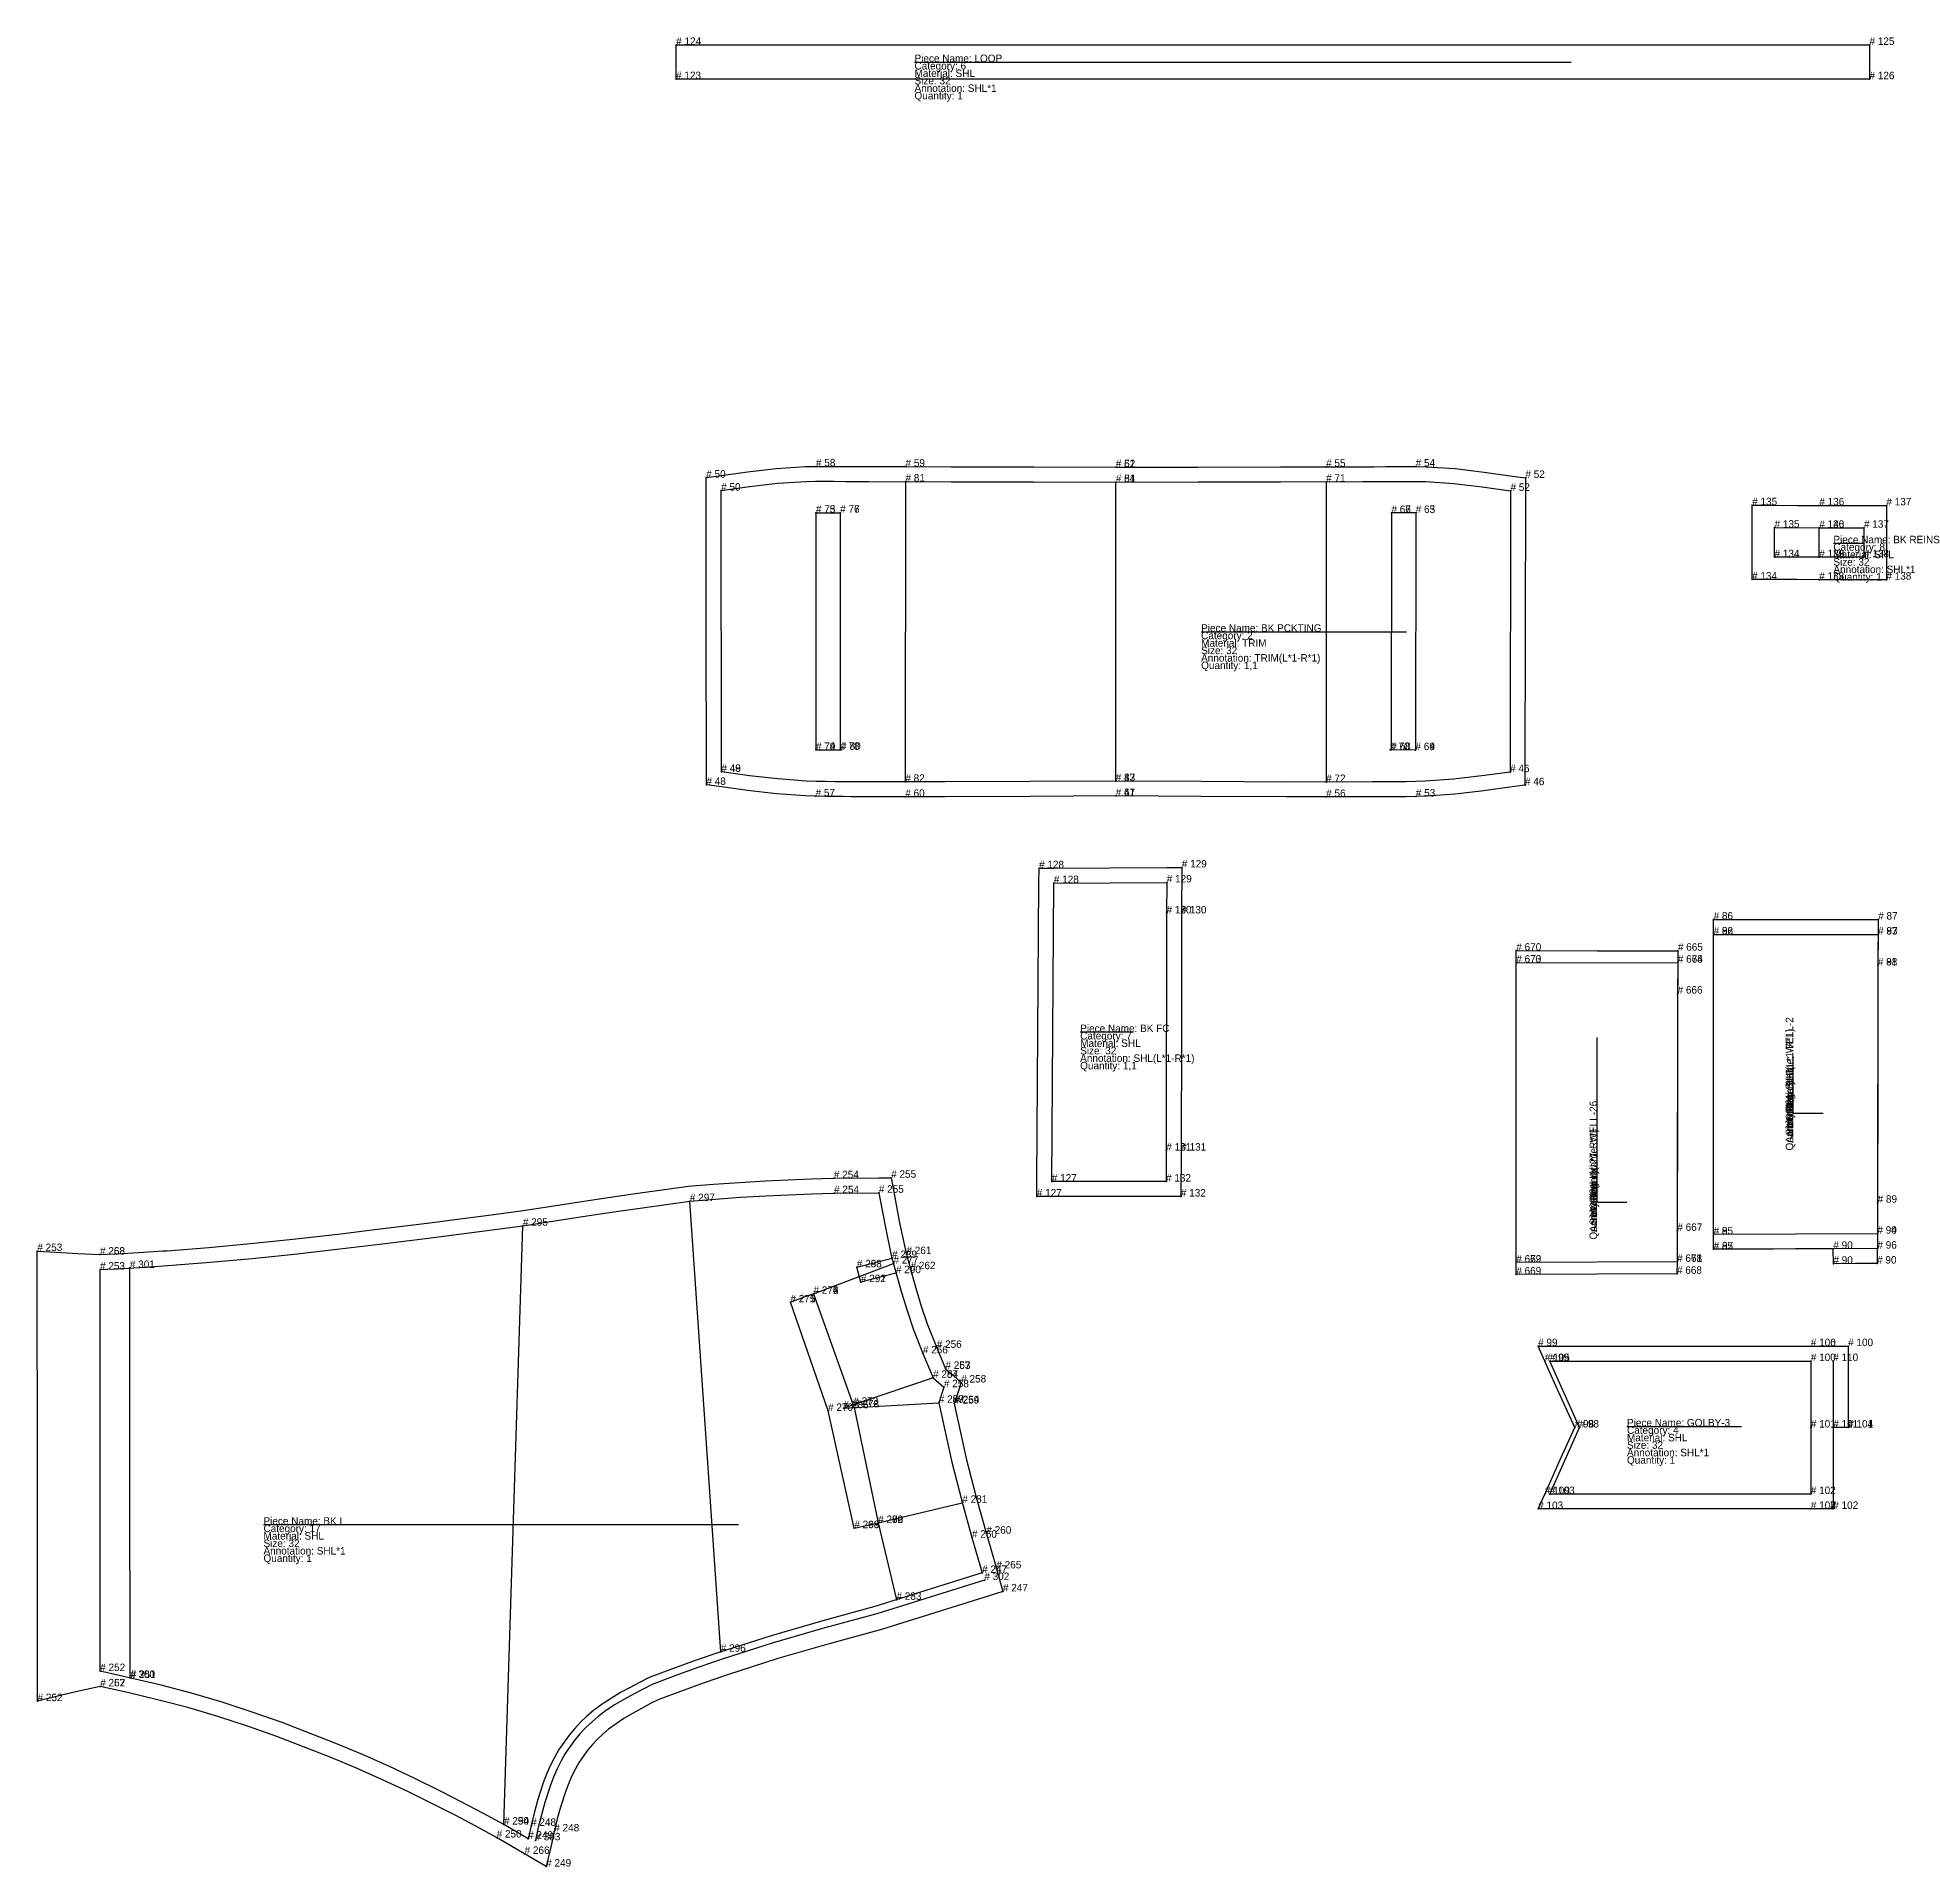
# Model space of a CAD drawing. Extents: x 0 to 3755, y -1490 to 1839.
# Drawn here: x 1447 to 2697, y 613 to 1839 of the extents above; entities that cross this region are included whole.
import ezdxf

# ---------------------------------------------------------------- set-up
doc = ezdxf.new("R2010")
doc.units = 0

# ---------------------------------------------------------------- blocks, each defined once
blk = doc.blocks.new('BK PCKTING-32')
at = {"layer": '1'}
blk.add_lwpolyline([(2443.92, 1337.7725), (2435.275, 1336.6), (2416.31, 1334.025), (2397.0725, 1331.82), (2377.6325, 1330.3975), (2370.99, 1330.175), (2370.785, 1330.1725), (2364.1025, 1330.0525), (2357.7725, 1329.99), (2352.385, 1329.955), (2347.02, 1329.9275), (2341.62, 1329.9075), (2310.7025, 1329.8975), (2284.26, 1329.8875), (2226.91, 1330.14), (2169.73, 1330.535), (2169.7275, 1330.535), (2112.545, 1330.175), (2055.195, 1329.9675), (2028.7575, 1329.995), (1997.835, 1330.0275), (1992.435, 1330.0525), (1987.07, 1330.08), (1981.6825, 1330.12), (1975.3525, 1330.1875), (1968.675, 1330.31), (1968.47, 1330.315), (1961.8275, 1330.5425), (1942.3875, 1331.98), (1923.15, 1334.2), (1904.185, 1336.785), (1895.545, 1337.9675), (1895.545, 1337.9675), (1895.54, 1346.69), (1895.48, 1440.925), (1895.415, 1535.16), (1895.4075, 1543.8425), (1904.0075, 1545.0625), (1923.0575, 1547.7775), (1942.48, 1550.0325), (1961.965, 1551.275), (1968.6, 1551.3925), (1968.915, 1551.39), (1974.9225, 1551.3975), (1981.185, 1551.365), (1988.985, 1551.3225), (1996.715, 1551.2925), (2004.425, 1551.2725), (2028.9375, 1551.2025), (2059.5525, 1551.12), (2114.69, 1550.9725), (2169.805, 1550.8325), (2169.805, 1550.8325), (2224.925, 1550.9375), (2280.0625, 1551.045), (2310.6825, 1551.105), (2335.195, 1551.1575), (2342.905, 1551.1725), (2350.635, 1551.1975), (2358.435, 1551.235), (2364.6975, 1551.2625), (2370.705, 1551.25), (2371.02, 1551.2525), (2377.655, 1551.13), (2397.135, 1549.8725), (2416.5575, 1547.6025), (2435.6075, 1544.8775), (2444.2025, 1543.6475), (2444.19, 1534.965), (2444.06, 1440.73), (2443.93, 1346.495), (2443.92, 1337.7725)], close=True, dxfattribs=at)
at = {"layer": '14'}
blk.add_lwpolyline([(2433.93, 1346.51), (2415.0325, 1343.945), (2396.11, 1341.775), (2377.135, 1340.3875), (2370.6325, 1340.17), (2364.1225, 1340.0525), (2357.615, 1339.99), (2352.2675, 1339.955), (2346.9225, 1339.9275), (2341.5775, 1339.9075), (2284.2975, 1339.8875), (2227.015, 1340.1425), (2169.73, 1340.535), (2112.45, 1340.1775), (2055.1675, 1339.9675), (1997.8875, 1340.0275), (1992.5425, 1340.0525), (1987.1975, 1340.08), (1981.85, 1340.12), (1975.3425, 1340.1875), (1968.8325, 1340.31), (1962.33, 1340.5325), (1943.355, 1341.935), (1924.4375, 1344.12), (1905.54, 1346.695), (1905.54, 1346.695), (1905.415, 1535.165), (1924.3775, 1537.8675), (1943.3625, 1540.07), (1962.405, 1541.285), (1968.6425, 1541.395), (1974.8875, 1541.4025), (1981.13, 1541.3675), (1988.8875, 1541.3275), (1996.645, 1541.2975), (2004.3975, 1541.2775), (2059.53, 1541.125), (2114.6675, 1540.9775), (2169.8025, 1540.8375), (2224.9425, 1540.9425), (2280.08, 1541.05), (2335.2125, 1541.1625), (2342.965, 1541.1775), (2350.7225, 1541.2025), (2358.48, 1541.2375), (2364.7225, 1541.2675), (2370.9675, 1541.255), (2377.205, 1541.14), (2396.2475, 1539.91), (2415.2325, 1537.6925), (2434.19, 1534.98), (2433.93, 1346.51)], close=True, dxfattribs=at)
at = {"layer": '2'}
for p in [(2169.805, 1550.8325), (2169.805, 1550.8325), (1895.4075, 1543.8425), (2028.91, 1541.2125), (2169.8025, 1540.8375), (2169.8025, 1540.8375), (2310.7, 1541.1175), (2444.2025, 1543.6475), (1905.415, 1535.165), (2434.19, 1534.98), (1968.9, 1520.3375), (1968.9, 1520.3375), (1985.145, 1520.31), (1985.145, 1520.31), (2354.45, 1520.18), (2354.45, 1520.18), (2370.695, 1520.1975), (2370.695, 1520.1975), (1968.95, 1361.38), (1968.95, 1361.38), (1985.12, 1361.4875), (1985.865, 1361.5), (2353.615, 1361.37), (2354.36, 1361.3575), (2370.53, 1361.24), (2370.53, 1361.24), (1895.545, 1337.9675), (1895.545, 1337.9675), (1905.54, 1346.695), (1905.54, 1346.695), (2028.765, 1339.9925), (2169.73, 1340.535), (2169.73, 1340.535), (2310.7, 1339.8975), (2433.93, 1346.51), (2443.92, 1337.7725), (2169.7275, 1330.535)]:
    blk.add_point(p, dxfattribs=at)
at = {"layer": '4'}
for p in [(1968.915, 1551.39, 5), (2028.9375, 1551.2025, 5), (2169.805, 1550.8325, 4), (2310.6825, 1551.105, 5), (2370.705, 1551.25, 5), (1968.675, 1330.31, 5), (2028.7575, 1329.995, 5), (2169.73, 1330.535, 4), (2310.7025, 1329.8975, 5), (2370.785, 1330.1725, 5)]:
    blk.add_point(p, dxfattribs=at)
at = {"layer": '5'}
blk.add_line((2226.9625, 1440.5725), (2246.9625, 1440.5725), dxfattribs=at)
at = {"layer": '7'}
blk.add_line((2226.9625, 1440.5725), (2364.46, 1440.5725), dxfattribs=at)
at = {"layer": '8'}
for p, q in [((2028.91, 1541.2125), (2028.765, 1339.9925)), ((2169.73, 1340.535), (2169.8025, 1540.8375)), ((2310.7, 1541.1175), (2310.7, 1339.8975)), ((1968.9, 1520.3375), (1968.95, 1361.38)), ((1968.9, 1520.3375), (1985.145, 1520.31)), ((1985.145, 1520.31), (1985.12, 1361.4875)), ((2354.45, 1520.18), (2354.36, 1361.3575)), ((2370.695, 1520.1975), (2354.45, 1520.18)), ((2370.695, 1520.1975), (2370.53, 1361.24)), ((1968.95, 1361.38), (1985.865, 1361.5)), ((2370.53, 1361.24), (2353.615, 1361.37))]:
    blk.add_line(p, q, dxfattribs=at)
at = {"layer": '1'}
for s, p in [('Category: 2', (2226.9625, 1435.5725)), ('Piece Name: BK PCKTING', (2226.9625, 1440.5725)), ('Annotation: TRIM(L*1-R*1)', (2226.9625, 1420.5725)), ('Size: 32', (2226.9625, 1425.5725)), ('Material: TRIM', (2226.9625, 1430.5725)), ('Quantity: 1,1', (2226.9625, 1415.5725))]:
    blk.add_text(s, height=5, dxfattribs=at).set_placement(p)
at = {"layer": '2'}
for s, p in [('# 51', (2169.805, 1550.8325)), ('# 51', (2169.805, 1550.8325)), ('# 50', (1895.4075, 1543.8425)), ('# 50', (1905.415, 1535.165)), ('# 81', (2028.91, 1541.2125)), ('# 84', (2169.8025, 1540.8375)), ('# 51', (2169.8025, 1540.8375)), ('# 71', (2310.7, 1541.1175)), ('# 52', (2434.19, 1534.98)), ('# 52', (2444.2025, 1543.6475)), ('# 73', (1968.9, 1520.3375)), ('# 75', (1968.9, 1520.3375)), ('# 76', (1985.145, 1520.31)), ('# 77', (1985.145, 1520.31)), ('# 66', (2354.45, 1520.18)), ('# 67', (2354.45, 1520.18)), ('# 63', (2370.695, 1520.1975)), ('# 65', (2370.695, 1520.1975)), ('# 79', (1968.95, 1361.38)), ('# 74', (1968.95, 1361.38)), ('# 78', (1985.12, 1361.4875)), ('# 80', (1985.865, 1361.5)), ('# 70', (2353.615, 1361.37)), ('# 68', (2354.36, 1361.3575)), ('# 64', (2370.53, 1361.24)), ('# 69', (2370.53, 1361.24)), ('# 48', (1905.54, 1346.695)), ('# 49', (1905.54, 1346.695)), ('# 46', (2433.93, 1346.51)), ('# 48', (1895.545, 1337.9675)), ('# 48', (1895.545, 1337.9675)), ('# 82', (2028.765, 1339.9925)), ('# 83', (2169.73, 1340.535)), ('# 47', (2169.73, 1340.535)), ('# 72', (2310.7, 1339.8975)), ('# 46', (2443.92, 1337.7725)), ('# 47', (2169.7275, 1330.535))]:
    blk.add_text(s, height=5, dxfattribs=at).set_placement(p)
at = {"layer": '4'}
for s, p in [('# 58', (1968.915, 1551.39)), ('# 59', (2028.9375, 1551.2025)), ('# 62', (2169.805, 1550.8325)), ('# 55', (2310.6825, 1551.105)), ('# 54', (2370.705, 1551.25)), ('# 57', (1968.675, 1330.31)), ('# 60', (2028.7575, 1329.995)), ('# 61', (2169.73, 1330.535)), ('# 56', (2310.7025, 1329.8975)), ('# 53', (2370.785, 1330.1725))]:
    blk.add_text(s, height=5, dxfattribs=at).set_placement(p)
blk = doc.blocks.new('WELL-32-2')
at = {"layer": '1'}
blk.add_lwpolyline([(2570.27, 1026.785), (2570.27, 1036.785), (2570.27, 1137.28), (2570.27, 1237.7775), (2570.27, 1247.7725), (2570.275, 1247.775), (2625.3725, 1247.7475), (2680.47, 1247.72), (2680.5375, 1247.72), (2680.465, 1237.7225), (2680.39, 1227.355), (2680.32, 1216.99), (2680.32, 1216.99), (2680.235, 1137.51), (2680.155, 1058.0325), (2680.065, 1047.6375), (2679.9775, 1037.245), (2679.8125, 1017.245), (2665.2875, 1017.1825), (2650.5125, 1017.12), (2650.47, 1027.12), (2610.39, 1026.9525), (2570.3125, 1026.785), (2570.27, 1026.785)], close=True, dxfattribs=at)
at = {"layer": '14'}
blk.add_lwpolyline([(2570.27, 1036.785), (2570.27, 1237.7775), (2680.465, 1237.7225), (2680.3175, 1216.99), (2680.1525, 1058.0325), (2679.9775, 1037.245), (2570.27, 1036.785)], close=True, dxfattribs=at)
at = {"layer": '2'}
for p in [(2570.27, 1247.7725), (2570.27, 1237.7775), (2680.465, 1237.7225), (2680.5375, 1247.72), (2680.3175, 1216.99), (2680.32, 1216.99), (2680.1525, 1058.0325), (2680.155, 1058.0325), (2679.9775, 1037.245), (2570.27, 1036.785), (2570.27, 1026.785), (2570.3125, 1026.785), (2650.47, 1027.12), (2680.02, 1027.245), (2650.5125, 1017.12), (2679.8125, 1017.245)]:
    blk.add_point(p, dxfattribs=at)
at = {"layer": '4'}
for p in [(2570.27, 1237.7775, 5), (2680.465, 1237.7225, 5), (2680.32, 1216.99, 5), (2679.9775, 1037.245, 5), (2570.27, 1036.785, 5)]:
    blk.add_point(p, dxfattribs=at)
at = {"layer": '5'}
blk.add_line((2623.615, 1118.0275), (2643.615, 1118.0275), dxfattribs=at)
at = {"layer": '7'}
blk.add_line((2623.615, 1118.0275), (2623.615, 1156.5225), dxfattribs=at)
at = {"layer": '8'}
blk.add_lwpolyline([(2680.02, 1027.245), (2625.165, 1027.015), (2570.3125, 1026.785)], dxfattribs=at)
at = {"layer": '1'}
for s, p in [('Piece Name: WELL-2', (2623.615, 1118.0275)), ('Annotation: SHL(L*1-R*1)', (2623.615, 1098.0275)), ('Material: SHL', (2623.615, 1108.0275)), ('Category: 3', (2623.615, 1113.0275)), ('Quantity: 1,1', (2623.615, 1093.0275)), ('Size: 32', (2623.615, 1103.0275))]:
    blk.add_text(s, height=5, rotation=90, dxfattribs=at).set_placement(p)
at = {"layer": '2'}
for s, p in [('# 86', (2570.27, 1247.7725)), ('# 87', (2680.5375, 1247.72)), ('# 86', (2570.27, 1237.7775)), ('# 87', (2680.465, 1237.7225)), ('# 88', (2680.3175, 1216.99)), ('# 88', (2680.32, 1216.99)), ('# 89', (2680.1525, 1058.0325)), ('# 89', (2680.155, 1058.0325)), ('# 85', (2570.27, 1036.785)), ('# 90', (2679.9775, 1037.245)), ('# 85', (2570.27, 1026.785)), ('# 97', (2570.3125, 1026.785)), ('# 90', (2650.47, 1027.12)), ('# 96', (2680.02, 1027.245)), ('# 90', (2650.5125, 1017.12)), ('# 90', (2679.8125, 1017.245))]:
    blk.add_text(s, height=5, dxfattribs=at).set_placement(p)
at = {"layer": '4'}
for s, p in [('# 92', (2570.27, 1237.7775)), ('# 93', (2680.465, 1237.7225)), ('# 91', (2680.32, 1216.99)), ('# 95', (2570.27, 1036.785)), ('# 94', (2679.9775, 1037.245))]:
    blk.add_text(s, height=5, dxfattribs=at).set_placement(p)
blk = doc.blocks.new('GOLBY-32-3')
at = {"layer": '1'}
blk.add_lwpolyline([(2477.2075, 907.385), (2467.7525, 928.4275), (2457.7475, 950.695), (2457.1975, 951.925), (2452.705, 961.92), (2460.4825, 961.9225), (2547.9375, 961.9275), (2610.395, 961.93), (2635.395, 961.93), (2660.395, 961.93), (2660.395, 951.9325), (2660.395, 929.66), (2660.395, 907.3925), (2660.395, 907.39), (2650.395, 907.39), (2650.395, 885.1175), (2650.395, 862.845), (2650.395, 852.845), (2635.395, 852.8475), (2620.395, 852.845), (2547.9575, 852.8325), (2460.5175, 852.8175), (2452.7525, 852.815), (2457.2325, 862.8175), (2457.78, 864.0425), (2467.7675, 886.33), (2477.2075, 907.385)], close=True, dxfattribs=at)
at = {"layer": '14'}
blk.add_lwpolyline([(2480.4925, 907.3925), (2460.4825, 951.925), (2635.395, 951.935), (2635.395, 907.3925), (2635.395, 862.8475), (2460.515, 862.8175), (2480.4925, 907.3925)], close=True, dxfattribs=at)
at = {"layer": '2'}
for p in [(2452.705, 961.92), (2460.4825, 951.925), (2635.395, 961.93), (2635.395, 951.935), (2650.395, 951.9325), (2660.395, 961.93), (2477.2075, 907.385), (2480.4925, 907.3925), (2635.395, 907.3925), (2650.395, 907.39), (2650.395, 907.39), (2660.395, 907.39), (2460.515, 862.8175), (2635.395, 862.8475), (2452.7525, 852.815), (2635.395, 852.8475), (2650.395, 852.845)]:
    blk.add_point(p, dxfattribs=at)
at = {"layer": '4'}
for p in [(2457.1975, 951.925, 5), (2635.395, 961.93, 5), (2660.395, 907.3925, 5), (2457.2325, 862.8175, 5), (2635.395, 852.8475, 5), (2635.395, 852.8475, 5)]:
    blk.add_point(p, dxfattribs=at)
at = {"layer": '5'}
blk.add_line((2512.26, 908.1525), (2532.26, 908.1525), dxfattribs=at)
at = {"layer": '7'}
blk.add_line((2512.26, 908.1525), (2589, 908.1525), dxfattribs=at)
at = {"layer": '8'}
blk.add_lwpolyline([(2650.395, 951.9325), (2650.395, 929.66), (2650.395, 907.39)], dxfattribs=at)
at = {"layer": '1'}
for s, p in [('Piece Name: GOLBY-3', (2512.26, 908.1525)), ('Category: 4', (2512.26, 903.1525)), ('Material: SHL', (2512.26, 898.1525)), ('Annotation: SHL*1', (2512.26, 888.1525)), ('Size: 32', (2512.26, 893.1525)), ('Quantity: 1', (2512.26, 883.1525))]:
    blk.add_text(s, height=5, dxfattribs=at).set_placement(p)
at = {"layer": '2'}
for s, p in [('# 99', (2452.705, 961.92)), ('# 100', (2635.395, 961.93)), ('# 100', (2660.395, 961.93)), ('# 99', (2460.4825, 951.925)), ('# 100', (2635.395, 951.935)), ('# 110', (2650.395, 951.9325)), ('# 98', (2477.2075, 907.385)), ('# 98', (2480.4925, 907.3925)), ('# 101', (2635.395, 907.3925)), ('# 101', (2650.395, 907.39)), ('# 111', (2650.395, 907.39)), ('# 101', (2660.395, 907.39)), ('# 103', (2460.515, 862.8175)), ('# 102', (2635.395, 862.8475)), ('# 103', (2452.7525, 852.815)), ('# 102', (2635.395, 852.8475)), ('# 102', (2650.395, 852.845))]:
    blk.add_text(s, height=5, dxfattribs=at).set_placement(p)
at = {"layer": '4'}
for s, p in [('# 106', (2635.395, 961.93)), ('# 105', (2457.1975, 951.925)), ('# 104', (2660.395, 907.3925)), ('# 109', (2457.2325, 862.8175)), ('# 107', (2635.395, 852.8475)), ('# 108', (2635.395, 852.8475))]:
    blk.add_text(s, height=5, dxfattribs=at).set_placement(p)
blk = doc.blocks.new('LOOP-32')
at = {"layer": '1'}
blk.add_lwpolyline([(1875.2025, 1810.8675), (1875.2725, 1833.795), (2674.71, 1833.7825), (2674.71, 1810.785), (1875.2025, 1810.8675)], close=True, dxfattribs=at)
at = {"layer": '2'}
for p in [(1875.2725, 1833.795), (2674.71, 1833.7825), (1875.2025, 1810.8675), (2674.71, 1810.785)]:
    blk.add_point(p, dxfattribs=at)
at = {"layer": '5'}
blk.add_line((2034.9575, 1822.285), (2054.9575, 1822.285), dxfattribs=at)
at = {"layer": '7'}
blk.add_line((2034.9575, 1822.285), (2474.9575, 1822.285), dxfattribs=at)
at = {"layer": '1'}
for s, p in [('Piece Name: LOOP', (2034.9575, 1822.285)), ('Size: 32', (2034.9575, 1807.285)), ('Category: 6', (2034.9575, 1817.285)), ('Material: SHL', (2034.9575, 1812.285)), ('Annotation: SHL*1', (2034.9575, 1802.285)), ('Quantity: 1', (2034.9575, 1797.285))]:
    blk.add_text(s, height=5, dxfattribs=at).set_placement(p)
at = {"layer": '2'}
for s, p in [('# 124', (1875.2725, 1833.795)), ('# 125', (2674.71, 1833.7825)), ('# 123', (1875.2025, 1810.8675)), ('# 126', (2674.71, 1810.785))]:
    blk.add_text(s, height=5, dxfattribs=at).set_placement(p)
blk = doc.blocks.new('BK FC-32')
at = {"layer": '1'}
blk.add_lwpolyline([(2116.8725, 1062.17), (2116.9375, 1072.235), (2117.62, 1172.2525), (2118.305, 1272.27), (2118.3725, 1282.1425), (2128.2475, 1282.2025), (2166.0675, 1282.4225), (2203.8875, 1282.6425), (2214.015, 1282.7), (2213.9425, 1272.575), (2213.8675, 1262.2075), (2213.795, 1251.8425), (2213.795, 1251.9025), (2213.7125, 1172.4225), (2213.63, 1092.945), (2213.63, 1092.87), (2213.5425, 1082.475), (2213.455, 1072.0825), (2213.375, 1062.1675), (2203.455, 1062.1675), (2165.195, 1062.1675), (2126.935, 1062.17), (2116.8725, 1062.17)], close=True, dxfattribs=at)
at = {"layer": '14'}
blk.add_lwpolyline([(2126.935, 1072.17), (2128.3025, 1272.205), (2203.9425, 1272.645), (2203.795, 1251.9125), (2203.63, 1092.955), (2203.455, 1072.1675), (2126.935, 1072.17)], close=True, dxfattribs=at)
at = {"layer": '2'}
for p in [(2118.3725, 1282.1425), (2214.015, 1282.7), (2128.3025, 1272.205), (2203.9425, 1272.645), (2203.795, 1251.9125), (2213.795, 1251.8425), (2203.63, 1092.955), (2213.63, 1092.945), (2126.935, 1072.17), (2203.455, 1072.1675), (2116.8725, 1062.17), (2213.375, 1062.1675)]:
    blk.add_point(p, dxfattribs=at)
at = {"layer": '5'}
blk.add_line((2145.94, 1172.4025), (2165.94, 1172.4025), dxfattribs=at)
at = {"layer": '7'}
blk.add_line((2145.94, 1172.4025), (2181.6875, 1172.4025), dxfattribs=at)
at = {"layer": '1'}
for s, p in [('Piece Name: BK FC', (2145.94, 1172.4025)), ('Size: 32', (2145.94, 1157.4025)), ('Category: 7', (2145.94, 1167.4025)), ('Material: SHL', (2145.94, 1162.4025)), ('Annotation: SHL(L*1-R*1)', (2145.94, 1152.4025)), ('Quantity: 1,1', (2145.94, 1147.4025))]:
    blk.add_text(s, height=5, dxfattribs=at).set_placement(p)
at = {"layer": '2'}
for s, p in [('# 128', (2118.3725, 1282.1425)), ('# 129', (2214.015, 1282.7)), ('# 128', (2128.3025, 1272.205)), ('# 129', (2203.9425, 1272.645)), ('# 130', (2203.795, 1251.9125)), ('# 130', (2213.795, 1251.8425)), ('# 131', (2203.63, 1092.955)), ('# 131', (2213.63, 1092.945)), ('# 127', (2126.935, 1072.17)), ('# 132', (2203.455, 1072.1675)), ('# 127', (2116.8725, 1062.17)), ('# 132', (2213.375, 1062.1675))]:
    blk.add_text(s, height=5, dxfattribs=at).set_placement(p)
blk = doc.blocks.new('BK REINS-32')
at = {"layer": '1'}
blk.add_lwpolyline([(2641.075, 1525.2425), (2656.03, 1525.2525), (2671.01, 1525.2625), (2686.0175, 1525.27), (2686.0175, 1510.2625), (2686.0175, 1500.3625), (2686.0175, 1490.465), (2686.0175, 1475.4675), (2671.0175, 1475.4675), (2656.0275, 1475.4675), (2641.04, 1475.4675), (2641.0275, 1475.4675), (2641.015, 1475.4675), (2626.0275, 1475.4925), (2611.0375, 1475.5225), (2596.0375, 1475.5525), (2596.0675, 1490.55), (2596.0875, 1500.4475), (2596.1075, 1510.3475), (2596.1375, 1525.355), (2611.145, 1525.3175), (2626.125, 1525.2775), (2641.075, 1525.2425)], close=True, dxfattribs=at)
at = {"layer": '14'}
blk.add_lwpolyline([(2641.04, 1490.4675), (2611.0675, 1490.5225), (2611.1075, 1510.32), (2641.06, 1510.2475), (2671.0175, 1510.265), (2671.0175, 1490.4675), (2641.04, 1490.4675)], close=True, dxfattribs=at)
at = {"layer": '2'}
for p in [(2596.1375, 1525.355), (2641.075, 1525.2425), (2686.0175, 1525.27), (2611.1075, 1510.32), (2641.06, 1510.2475), (2641.06, 1510.2475), (2671.0175, 1510.265), (2611.0675, 1490.5225), (2641.04, 1490.4675), (2641.04, 1490.4675), (2671.0175, 1490.4675), (2596.0375, 1475.5525), (2641.0275, 1475.4675), (2686.0175, 1475.4675)]:
    blk.add_point(p, dxfattribs=at)
at = {"layer": '5'}
blk.add_line((2650.5325, 1499.8625), (2670.5325, 1499.8625), dxfattribs=at)
at = {"layer": '7'}
blk.add_line((2650.5325, 1499.8625), (2661.5275, 1499.8625), dxfattribs=at)
at = {"layer": '8'}
blk.add_line((2641.04, 1490.4675), (2641.06, 1510.2475), dxfattribs=at)
at = {"layer": '1'}
for s, p in [('Category: 8', (2650.5325, 1494.8625)), ('Piece Name: BK REINS', (2650.5325, 1499.8625)), ('Size: 32', (2650.5325, 1484.8625)), ('Material: SHL', (2650.5325, 1489.8625)), ('Annotation: SHL*1', (2650.5325, 1479.8625)), ('Quantity: 1', (2650.5325, 1474.8625))]:
    blk.add_text(s, height=5, dxfattribs=at).set_placement(p)
at = {"layer": '2'}
for s, p in [('# 135', (2596.1375, 1525.355)), ('# 136', (2641.075, 1525.2425)), ('# 137', (2686.0175, 1525.27)), ('# 135', (2611.1075, 1510.32)), ('# 136', (2641.06, 1510.2475)), ('# 140', (2641.06, 1510.2475)), ('# 137', (2671.0175, 1510.265)), ('# 134', (2611.0675, 1490.5225)), ('# 133', (2641.04, 1490.4675)), ('# 139', (2641.04, 1490.4675)), ('# 138', (2671.0175, 1490.4675)), ('# 134', (2596.0375, 1475.5525)), ('# 133', (2641.0275, 1475.4675)), ('# 138', (2686.0175, 1475.4675))]:
    blk.add_text(s, height=5, dxfattribs=at).set_placement(p)
blk = doc.blocks.new('BK L-32')
at = {"layer": '1'}
blk.add_lwpolyline([(2094.215, 797.6125), (2085.04, 794.7275), (2012.77, 772.005), (1977.8475, 762.46), (1943.42, 752.5375), (1909.585, 741.76), (1894.035, 736.3375), (1878.1775, 730.58), (1863.62, 725.1875), (1858.1175, 722.3825), (1851.9725, 719.1625), (1846.05, 715.8925), (1840.3275, 712.48), (1834.9825, 708.96), (1829.9775, 705.24), (1826.2375, 702.0425), (1822.655, 698.6325), (1819.24, 695.005), (1816.1625, 691.3575), (1810.2725, 683.0675), (1807.8525, 678.785), (1805.48, 674), (1803.32, 669.045), (1801.3525, 663.955), (1797.7775, 653.025), (1795.64, 645.1), (1793.6175, 636.7775), (1791.6725, 628.3275), (1788.195, 613.2075), (1773.7325, 621.695), (1771.02, 623.2875), (1755.005, 632.6875), (1741.06, 640.1925), (1727.165, 647.565), (1712.9275, 654.9), (1695.935, 663.255), (1678.575, 671.3525), (1661.1575, 679.055), (1643.5475, 686.45), (1607.8525, 700.33), (1588.0125, 707.3125), (1568.1225, 713.8075), (1548.0775, 719.745), (1531.4425, 724.08), (1527.875, 725.0125), (1507.725, 729.8125), (1489.445, 733.965), (1471.17, 729.7975), (1451.025, 724.9825), (1447.4575, 724.05), (1447.4425, 744.1975), (1447.3675, 878.6975), (1447.295, 1013.1975), (1447.2925, 1025.655), (1459.8275, 1024.8575), (1474.4275, 1024.0275), (1489.29, 1023.23), (1504.1525, 1024.0425), (1518.7525, 1024.8875), (1531.2875, 1025.695), (1534.1375, 1025.8825), (1562.1575, 1028.045), (1590.1825, 1030.6325), (1618.56, 1033.575), (1648.7225, 1037.0075), (1678.8625, 1040.6425), (1710.285, 1044.5925), (1728.77, 1046.965), (1753.1475, 1050.13), (1771.2025, 1052.485), (1793.3975, 1055.94), (1813.445, 1059.02), (1835.7225, 1062.3325), (1851.18, 1064.545), (1867.4225, 1066.81), (1883.4175, 1069.0125), (1900.395, 1070.3525), (1917.725, 1071.62), (1935.0275, 1072.6825), (1950.05, 1073.3825), (1965.6725, 1073.9475), (1980.9075, 1074.42), (2010.96, 1074.6675), (2019.325, 1074.735), (2020.8675, 1066.51), (2024.76, 1045.7525), (2029.1275, 1025.0925), (2029.5375, 1023.5975), (2032.31, 1013.495), (2035.8075, 1000.745), (2039.5175, 988.7875), (2043.5275, 976.9225), (2049.8325, 960.7625), (2055.6875, 946.7075), (2055.6875, 946.705), (2057.56, 945.08), (2061.2025, 941.9175), (2066.225, 937.5575), (2064.145, 931.245), (2062.4325, 926.045), (2061.6775, 923.7475), (2061.575, 923.4325), (2069.585, 886.585), (2076.525, 859.86), (2083.0725, 836.2675), (2089.7825, 812.9875), (2089.85, 812.7575), (2094.215, 797.6125)], close=True, dxfattribs=at)
at = {"layer": '14'}
blk.add_lwpolyline([(2080.2425, 809.99), (2008.31, 787.375), (1973.495, 777.86), (1938.835, 767.87), (1904.4875, 756.93), (1888.66, 751.41), (1872.9, 745.6875), (1857.1775, 739.8625), (1850.7575, 736.59), (1844.3775, 733.2475), (1838.0725, 729.7675), (1831.8475, 726.055), (1825.795, 722.0675), (1819.9775, 717.745), (1815.535, 713.9475), (1811.2975, 709.915), (1807.285, 705.6525), (1803.51, 701.1775), (1796.745, 691.655), (1793.7125, 686.29), (1790.975, 680.77), (1788.5075, 675.1125), (1786.28, 669.3475), (1782.4375, 657.5975), (1780.1375, 649.07), (1778.055, 640.4975), (1776.08, 631.91), (1759.93, 641.39), (1745.8425, 648.9725), (1731.7125, 656.47), (1717.4975, 663.795), (1700.1975, 672.3025), (1682.7225, 680.4525), (1665.0825, 688.2525), (1647.295, 695.7225), (1611.3325, 709.7075), (1591.27, 716.7675), (1571.0625, 723.365), (1550.69, 729.4), (1530.37, 734.7), (1509.935, 739.5675), (1489.44, 744.22), (1489.2925, 1013.22), (1504.455, 1014.05), (1519.615, 1014.9275), (1534.7525, 1015.905), (1563.015, 1018.0875), (1591.2475, 1020.6925), (1619.45, 1023.6175), (1649.945, 1027.0875), (1680.3175, 1030.7525), (1710.8425, 1034.5875), (1731.43, 1037.23), (1752.015, 1039.9025), (1772.605, 1042.59), (1794.0625, 1045.93), (1815.37, 1049.2025), (1836.755, 1052.3825), (1852.655, 1054.6575), (1868.5575, 1056.875), (1884.4925, 1059.07), (1901.4625, 1060.41), (1918.43, 1061.65), (1935.43, 1062.695), (1950.635, 1063.4025), (1965.85, 1063.9525), (1981.0775, 1064.425), (2011.04, 1064.67), (2014.9725, 1043.7), (2019.3975, 1022.7625), (2026.205, 997.955), (2030.0075, 985.6975), (2034.1275, 973.5075), (2040.555, 957.035), (2047.36, 940.6975), (2054.645, 934.37), (2051.2225, 923.97), (2059.855, 884.27), (2066.8475, 857.345), (2073.435, 833.605), (2080.2425, 809.99)], close=True, dxfattribs=at)
at = {"layer": '2'}
for p in [(2019.325, 1074.735), (1980.9075, 1074.42), (1981.0775, 1064.425), (2011.04, 1064.67), (1884.4525, 1059.07), (1772.5975, 1042.5925), (1447.2925, 1025.655), (1489.29, 1023.23), (1489.2925, 1013.22), (1509.2925, 1014.3275), (1996.3125, 1014.745), (1996.3125, 1014.745), (2019.8725, 1020.9475), (2020.8475, 1017.205), (1999.035, 1004.7925), (1999.035, 1004.7925), (2022.515, 1010.81), (1951.79, 991.29), (1951.79, 991.29), (1967.25, 996.9925), (1967.25, 996.9925), (1967.25, 996.9925), (2040.555, 957.035), (2049.8325, 960.7625), (2047.36, 940.6975), (2047.36, 940.6975), (2055.6875, 946.7075), (2066.225, 937.5575), (2054.645, 934.37), (1977.0475, 918.4975), (1987.4075, 920.3525), (1987.4075, 920.3525), (1993.9425, 922.595), (1994.46, 920.885), (2051.2225, 923.97), (2051.2225, 923.97), (2061.575, 923.4325), (2066.96, 856.9475), (1994.615, 839.955), (1994.615, 839.955), (2010.6175, 843.425), (2010.6175, 843.425), (2010.6175, 843.425), (2010.6175, 843.425), (2073.435, 833.605), (2083.0725, 836.2675), (2080.2425, 809.99), (2081.7425, 805.22), (2022.8575, 791.9525), (2094.215, 797.6125), (1905.15, 757.1425), (1489.44, 744.22), (1509.445, 739.6775), (1509.935, 739.5675), (1489.445, 733.965), (1447.4575, 724.05), (1759.93, 641.39), (1759.93, 641.39), (1778.055, 640.4975), (1755.005, 632.6875), (1776.08, 631.91), (1780.9525, 630.7925), (1793.6175, 636.7775), (1788.195, 613.2075)]:
    blk.add_point(p, dxfattribs=at)
at = {"layer": '4'}
for p in [(1489.29, 1023.23, 5), (2029.5375, 1023.5975, 5), (2032.31, 1013.495, 5), (2055.6875, 946.705, 5), (2061.6775, 923.7475, 5), (2089.7825, 812.9875, 5), (1489.445, 733.965, 5), (1773.7325, 621.695, 5)]:
    blk.add_point(p, dxfattribs=at)
at = {"layer": '5'}
blk.add_line((1598.815, 842.3075), (1618.815, 842.3075), dxfattribs=at)
at = {"layer": '7'}
blk.add_line((1598.815, 842.3075), (1916.94, 842.3075), dxfattribs=at)
at = {"layer": '8'}
for p, q in [((1905.15, 757.1425), (1884.4525, 1059.07)), ((1759.93, 641.39), (1772.5975, 1042.5925)), ((1967.25, 996.9925), (2020.8475, 1017.205)), ((1996.3125, 1014.745), (2019.8725, 1020.9475)), ((1999.035, 1004.7925), (1996.3125, 1014.745)), ((2022.515, 1010.81), (1999.035, 1004.7925)), ((1967.25, 996.9925), (1951.79, 991.29)), ((1967.25, 996.9925), (1993.9425, 922.595)), ((2047.36, 940.6975), (1987.4075, 920.3525)), ((1987.4075, 920.3525), (2051.2225, 923.97)), ((1994.46, 920.885), (2010.6175, 843.425)), ((2010.6175, 843.425), (2066.96, 856.9475)), ((1994.615, 839.955), (2010.6175, 843.425)), ((2010.6175, 843.425), (2022.8575, 791.9525))]:
    blk.add_line(p, q, dxfattribs=at)
for points in [[(1509.445, 739.6775), (1509.44, 744.2275), (1509.3675, 878.725), (1509.2925, 1013.2275), (1509.2925, 1014.3275)], [(1994.615, 839.955), (1977.0475, 918.4975), (1951.79, 991.29)], [(2081.7425, 805.22), (2009.7475, 782.585), (1974.945, 773.0725), (1940.295, 763.085), (1906.0175, 752.1675), (1890.4325, 746.7325), (1874.425, 740.92), (1859.1975, 735.2775), (1853.1125, 732.1775), (1846.6975, 728.8175), (1840.58, 725.44), (1834.4925, 721.81), (1828.67, 717.9725), (1823.1075, 713.84), (1818.895, 710.24), (1814.8325, 706.375), (1811.04, 702.345), (1807.45, 698.0875), (1800.9775, 688.9775), (1798.145, 683.97), (1795.5025, 678.6375), (1793.1475, 673.235), (1790.99, 667.655), (1787.2325, 656.165), (1784.97, 647.78), (1782.9375, 639.41), (1780.9525, 630.7925)]]:
    blk.add_lwpolyline(points, dxfattribs=at)
at = {"layer": '1'}
for s, p in [('Category: 17', (1598.815, 837.3075)), ('Piece Name: BK L', (1598.815, 842.3075)), ('Material: SHL', (1598.815, 832.3075)), ('Annotation: SHL*1', (1598.815, 822.3075)), ('Size: 32', (1598.815, 827.3075)), ('Quantity: 1', (1598.815, 817.3075))]:
    blk.add_text(s, height=5, dxfattribs=at).set_placement(p)
at = {"layer": '2'}
for s, p in [('# 254', (1980.9075, 1074.42)), ('# 255', (2019.325, 1074.735)), ('# 297', (1884.4525, 1059.07)), ('# 254', (1981.0775, 1064.425)), ('# 255', (2011.04, 1064.67)), ('# 295', (1772.5975, 1042.5925)), ('# 253', (1447.2925, 1025.655)), ('# 253', (1489.29, 1023.23)), ('# 289', (2019.8725, 1020.9475)), ('# 253', (1489.2925, 1013.22)), ('# 301', (1509.2925, 1014.3275)), ('# 288', (1996.3125, 1014.745)), ('# 293', (1996.3125, 1014.745)), ('# 277', (2020.8475, 1017.205)), ('# 290', (2022.515, 1010.81)), ('# 272', (1967.25, 996.9925)), ('# 274', (1967.25, 996.9925)), ('# 276', (1967.25, 996.9925)), ('# 291', (1999.035, 1004.7925)), ('# 292', (1999.035, 1004.7925)), ('# 271', (1951.79, 991.29)), ('# 275', (1951.79, 991.29)), ('# 256', (2049.8325, 960.7625)), ('# 256', (2040.555, 957.035)), ('# 257', (2055.6875, 946.7075)), ('# 257', (2047.36, 940.6975)), ('# 284', (2047.36, 940.6975)), ('# 258', (2054.645, 934.37)), ('# 258', (2066.225, 937.5575)), ('# 285', (1987.4075, 920.3525)), ('# 286', (1987.4075, 920.3525)), ('# 273', (1993.9425, 922.595)), ('# 278', (1994.46, 920.885)), ('# 259', (2051.2225, 923.97)), ('# 287', (2051.2225, 923.97)), ('# 259', (2061.575, 923.4325)), ('# 270', (1977.0475, 918.4975)), ('# 281', (2066.96, 856.9475)), ('# 269', (1994.615, 839.955)), ('# 298', (1994.615, 839.955)), ('# 279', (2010.6175, 843.425)), ('# 280', (2010.6175, 843.425)), ('# 282', (2010.6175, 843.425)), ('# 299', (2010.6175, 843.425)), ('# 260', (2073.435, 833.605)), ('# 260', (2083.0725, 836.2675)), ('# 247', (2080.2425, 809.99)), ('# 302', (2081.7425, 805.22)), ('# 247', (2094.215, 797.6125)), ('# 283', (2022.8575, 791.9525)), ('# 296', (1905.15, 757.1425)), ('# 252', (1489.44, 744.22)), ('# 252', (1489.445, 733.965)), ('# 300', (1509.445, 739.6775)), ('# 251', (1509.935, 739.5675)), ('# 252', (1447.4575, 724.05)), ('# 250', (1755.005, 632.6875)), ('# 250', (1759.93, 641.39)), ('# 294', (1759.93, 641.39)), ('# 248', (1778.055, 640.4975)), ('# 248', (1793.6175, 636.7775)), ('# 249', (1776.08, 631.91)), ('# 303', (1780.9525, 630.7925)), ('# 249', (1788.195, 613.2075))]:
    blk.add_text(s, height=5, dxfattribs=at).set_placement(p)
at = {"layer": '4'}
for s, p in [('# 268', (1489.29, 1023.23)), ('# 261', (2029.5375, 1023.5975)), ('# 262', (2032.31, 1013.495)), ('# 263', (2055.6875, 946.705)), ('# 264', (2061.6775, 923.7475)), ('# 265', (2089.7825, 812.9875)), ('# 267', (1489.445, 733.965)), ('# 266', (1773.7325, 621.695))]:
    blk.add_text(s, height=5, dxfattribs=at).set_placement(p)
blk = doc.blocks.new('WELL-32-26')
at = {"layer": '1'}
blk.add_lwpolyline([(2546.345, 1226.8525), (2546.2875, 1218.855), (2546.2125, 1208.4875), (2546.1425, 1198.1225), (2546.0575, 1118.6425), (2545.9775, 1039.165), (2545.8875, 1028.77), (2545.8, 1018.3775), (2545.735, 1010.3775), (2491.9775, 1010.15), (2438.125, 1009.925), (2438.0925, 1009.925), (2438.0925, 1017.925), (2438.0925, 1118.4175), (2438.0925, 1218.91), (2438.0925, 1226.905), (2438.0975, 1226.9075), (2492.195, 1226.88), (2546.2925, 1226.8525), (2546.345, 1226.8525)], close=True, dxfattribs=at)
at = {"layer": '14'}
blk.add_lwpolyline([(2546.2875, 1218.855), (2546.14, 1198.1225), (2545.975, 1039.165), (2545.8, 1018.3775), (2438.0925, 1017.925), (2438.0925, 1218.91), (2546.2875, 1218.855)], close=True, dxfattribs=at)
at = {"layer": '2'}
for p in [(2438.0925, 1226.905), (2546.345, 1226.8525), (2438.0925, 1218.91), (2546.2875, 1218.855), (2546.14, 1198.1225), (2546.1425, 1198.1225), (2545.975, 1039.165), (2545.9775, 1039.165), (2438.0925, 1017.925), (2545.8, 1018.3775), (2438.0925, 1009.925), (2545.735, 1010.3775)]:
    blk.add_point(p, dxfattribs=at)
at = {"layer": '4'}
for p in [(2438.0925, 1218.91, 5), (2546.2875, 1218.855, 5), (2438.0925, 1017.925, 5), (2545.8, 1018.3775, 5)]:
    blk.add_point(p, dxfattribs=at)
at = {"layer": '5'}
blk.add_line((2492.19, 1058.295), (2512.19, 1058.295), dxfattribs=at)
at = {"layer": '7'}
blk.add_line((2492.19, 1058.295), (2492.19, 1168.6925), dxfattribs=at)
at = {"layer": '1'}
for s, p in [('Piece Name: WELL-26', (2492.19, 1058.295)), ('Annotation: IL(L*1-R*1)', (2492.19, 1038.295)), ('Category: 27', (2492.19, 1053.295)), ('Material: IL', (2492.19, 1048.295)), ('Quantity: 1,1', (2492.19, 1033.295)), ('Size: 32', (2492.19, 1043.295))]:
    blk.add_text(s, height=5, rotation=90, dxfattribs=at).set_placement(p)
at = {"layer": '2'}
for s, p in [('# 670', (2438.0925, 1226.905)), ('# 665', (2546.345, 1226.8525)), ('# 670', (2438.0925, 1218.91)), ('# 665', (2546.2875, 1218.855)), ('# 666', (2546.14, 1198.1225)), ('# 666', (2546.1425, 1198.1225)), ('# 667', (2545.975, 1039.165)), ('# 667', (2545.9775, 1039.165)), ('# 669', (2438.0925, 1017.925)), ('# 669', (2438.0925, 1009.925)), ('# 668', (2545.735, 1010.3775)), ('# 668', (2545.8, 1018.3775))]:
    blk.add_text(s, height=5, dxfattribs=at).set_placement(p)
at = {"layer": '4'}
for s, p in [('# 673', (2438.0925, 1218.91)), ('# 674', (2546.2875, 1218.855)), ('# 672', (2438.0925, 1017.925)), ('# 671', (2545.8, 1018.3775))]:
    blk.add_text(s, height=5, dxfattribs=at).set_placement(p)

msp = doc.modelspace()

# ---------------------------------------------------------------- block references
at = {"layer": '1'}
for name in ['LOOP-32', 'BK PCKTING-32', 'BK REINS-32', 'BK FC-32', 'WELL-32-2', 'WELL-32-26', 'BK L-32', 'GOLBY-32-3']:
    msp.add_blockref(name, (0, 0), dxfattribs=at)

doc.saveas('drawing.dxf')
